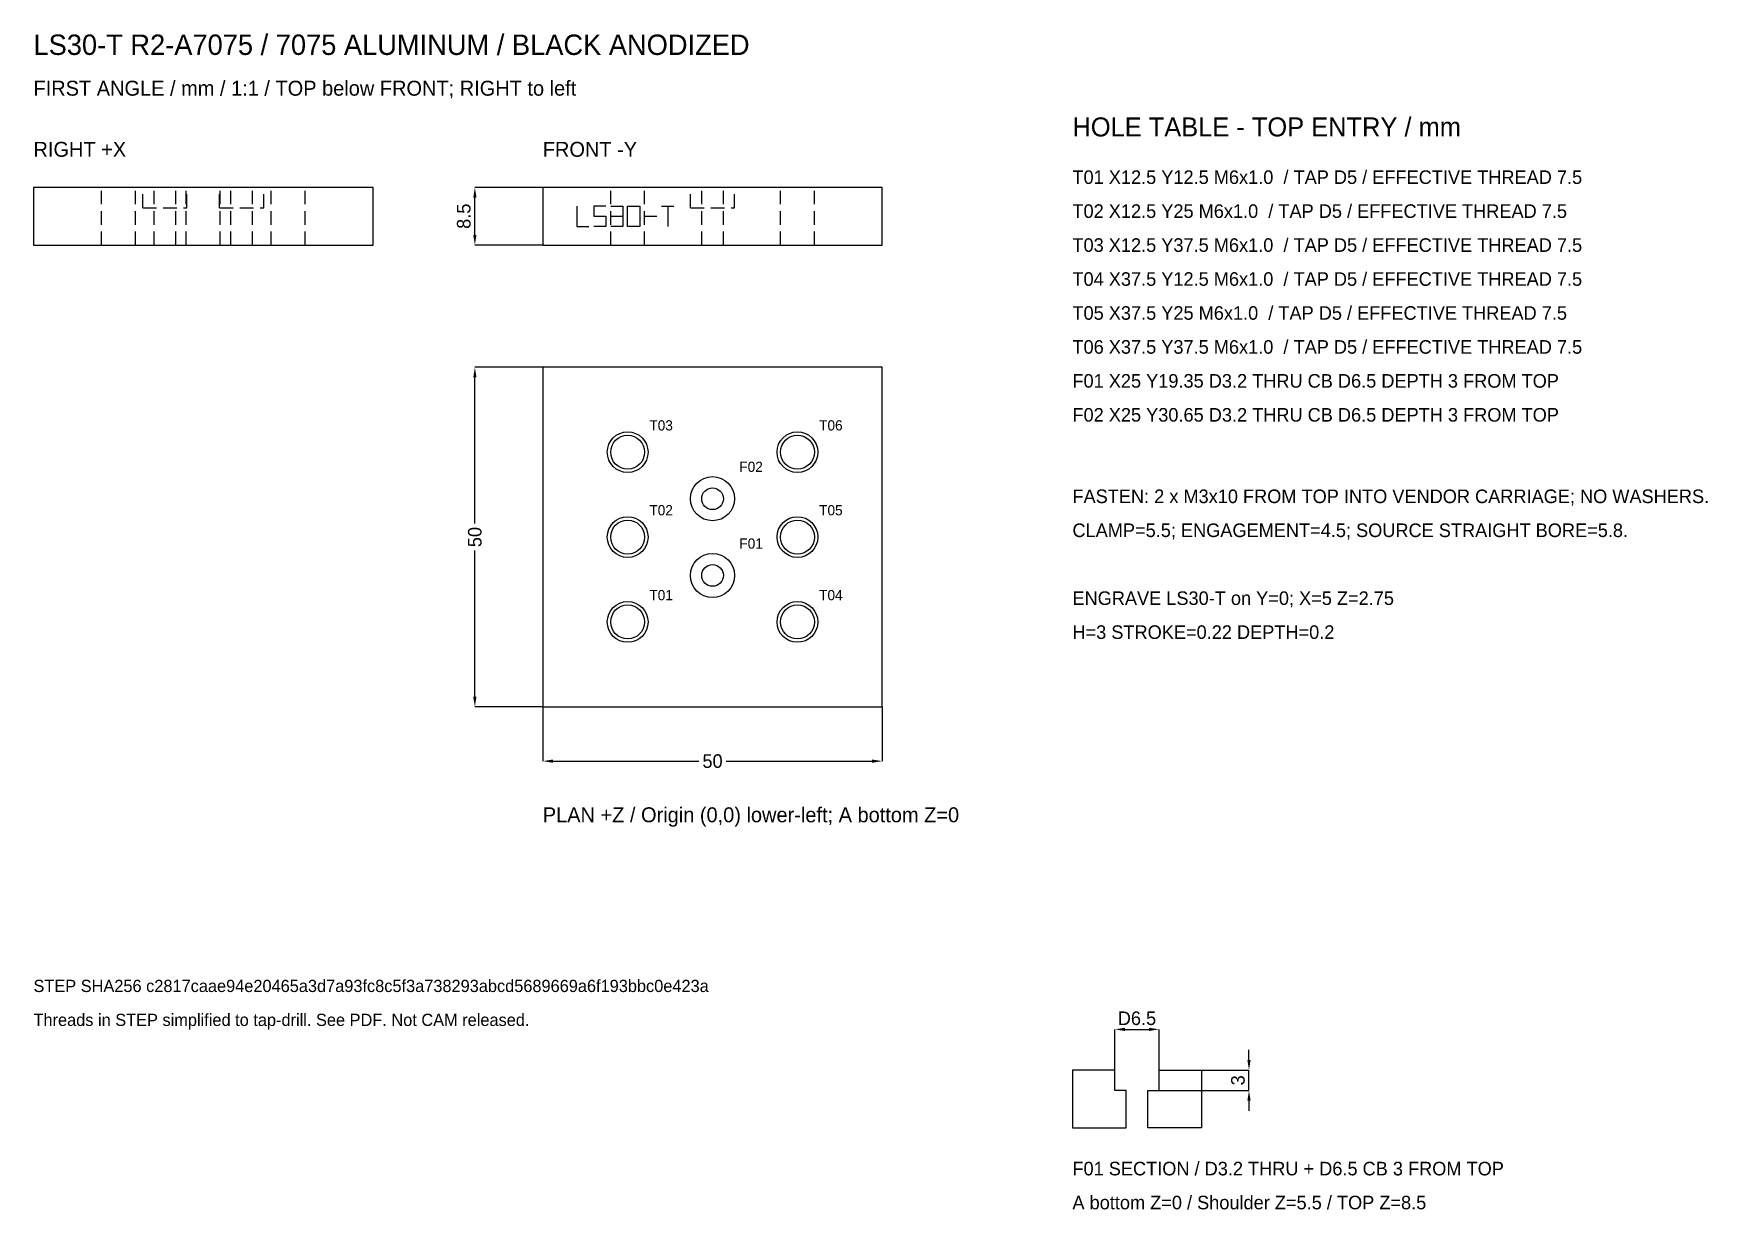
# Model space of a CAD drawing. Header units: millimetres. Extents: x -75 to 172, y -74 to 99.
import ezdxf

# ---------------------------------------------------------------- set-up
doc = ezdxf.new("R2010")
doc.units = ezdxf.units.MM
doc.linetypes.add('ZZHIDDEN', pattern=[3, 2, -1])
for name, color, linetype in [('COUNTERBORE', 4, 'Continuous'), ('DIMENSIONS', 3, 'Continuous'), ('ENGRAVING', 5, 'Continuous'), ('HIDDEN', 8, 'ZZHIDDEN'), ('NOTES', 7, 'Continuous'), ('OUTLINE', 7, 'Continuous'), ('SECTION', 7, 'Continuous'), ('THREAD_NOMINAL', 8, 'Continuous'), ('TOP_HOLES', 7, 'Continuous')]:
    doc.layers.add(name, color=color, linetype=linetype)
doc.dimstyles.get("Standard").update_dxf_attribs({"dimtxt": 2.5, "dimasz": 2.5, "dimexe": 1.25, "dimexo": 0.625, "dimtad": 1, "dimcen": 2.5, "dimazin": 3, "dimtfac": 1, "dimtmove": 0, "dimatfit": 3})

# ---------------------------------------------------------------- blocks, each defined once
blk = doc.blocks.new('_CLOSEDFILLED')
at = {"color": 0, "linetype": 'BYBLOCK'}
blk.add_solid([(-1, 0.16), (0, 0), (-1, -0.16)], dxfattribs=at)
blk = doc.blocks.new('*D1')
for p, q in [((0, 0), (0, -8)), ((50, 0), (50, -8)), ((1.5, -8), (23, -8)), ((27, -8), (48.5, -8))]:
    blk.add_line(p, q)
at = {"layer": 'Defpoints'}
for p in [(0, 0), (50, 0), (0, -8)]:
    blk.add_point(p, dxfattribs=at)
at = {"layer": 'DIMENSIONS', "xscale": 1.5, "yscale": 1.5, "rotation": 180}
blk.add_blockref('_CLOSEDFILLED', (0, -8), dxfattribs=at)
at = {"layer": 'DIMENSIONS', "xscale": 1.5, "yscale": 1.5}
blk.add_blockref('_CLOSEDFILLED', (50, -8), dxfattribs=at)
at = {"layer": 'DIMENSIONS', "insert": (25, -8), "char_height": 2, "attachment_point": 5}
blk.add_mtext('50', dxfattribs=at)
blk = doc.blocks.new('*D2')
for p, q in [((0, 50), (-10, 50)), ((-10, 27), (-10, 48.5)), ((-10, 1.5), (-10, 23)), ((0, 0), (-10, 0))]:
    blk.add_line(p, q)
at = {"layer": 'Defpoints'}
for p in [(0, 50), (-10, 0), (0, 0)]:
    blk.add_point(p, dxfattribs=at)
at = {"layer": 'DIMENSIONS', "xscale": 1.5, "yscale": 1.5}
for p, rotation in [((-10, 50), 90), ((-10, 0), 270)]:
    blk.add_blockref('_CLOSEDFILLED', p, dxfattribs=dict(at, rotation=rotation))
at = {"layer": 'DIMENSIONS', "insert": (-10, 25), "char_height": 2, "attachment_point": 5, "rotation": 90}
blk.add_mtext('50', dxfattribs=at)
blk = doc.blocks.new('*D3')
for p, q in [((0, 76.5), (-10, 76.5)), ((-10, 69.5), (-10, 75)), ((0, 68), (-10, 68))]:
    blk.add_line(p, q)
at = {"layer": 'Defpoints'}
for p in [(0, 76.5), (-10, 68), (0, 68)]:
    blk.add_point(p, dxfattribs=at)
at = {"layer": 'DIMENSIONS', "xscale": 1.5, "yscale": 1.5}
for p, rotation in [((-10, 76.5), 90), ((-10, 68), 270)]:
    blk.add_blockref('_CLOSEDFILLED', p, dxfattribs=dict(at, rotation=rotation))
at = {"layer": 'DIMENSIONS', "insert": (-11.625, 72.25), "char_height": 2, "attachment_point": 5, "rotation": 90}
blk.add_mtext('8.5', dxfattribs=at)
blk = doc.blocks.new('*D4')
for p, q in [((84.25, -53.5), (84.25, -47.5)), ((85.75, -47.5), (89.25, -47.5)), ((90.75, -53.5), (90.75, -47.5))]:
    blk.add_line(p, q)
at = {"layer": 'Defpoints'}
for p in [(84.25, -47.5), (84.25, -53.5), (90.75, -53.5)]:
    blk.add_point(p, dxfattribs=at)
at = {"layer": 'DIMENSIONS', "xscale": 1.5, "yscale": 1.5, "rotation": 180}
blk.add_blockref('_CLOSEDFILLED', (84.25, -47.5), dxfattribs=at)
at = {"layer": 'DIMENSIONS', "xscale": 1.5, "yscale": 1.5}
blk.add_blockref('_CLOSEDFILLED', (90.75, -47.5), dxfattribs=at)
at = {"layer": 'DIMENSIONS', "insert": (87.5, -45.875), "char_height": 2, "attachment_point": 5}
blk.add_mtext('D6.5', dxfattribs=at)
blk = doc.blocks.new('*D5')
for p, q in [((104, -52), (104, -50.5)), ((90.75, -53.5), (104, -53.5)), ((104, -56.5), (104, -53.5)), ((90.75, -56.5), (104, -56.5)), ((104, -58), (104, -59.5))]:
    blk.add_line(p, q)
at = {"layer": 'Defpoints'}
for p in [(90.75, -53.5), (90.75, -56.5), (104, -56.5)]:
    blk.add_point(p, dxfattribs=at)
at = {"layer": 'DIMENSIONS', "xscale": 1.5, "yscale": 1.5}
for p, rotation in [((104, -53.5), 270), ((104, -56.5), 90)]:
    blk.add_blockref('_CLOSEDFILLED', p, dxfattribs=dict(at, rotation=rotation))
at = {"layer": 'DIMENSIONS', "insert": (102.375, -55), "char_height": 2, "attachment_point": 5, "rotation": 90}
blk.add_mtext('3', dxfattribs=at)

msp = doc.modelspace()

# ---------------------------------------------------------------- linework, layer by layer
at = {"layer": 'COUNTERBORE'}
for centre in [(25, 30.65), (25, 19.35)]:
    msp.add_circle(centre, 3.25, dxfattribs=at)
at = {"layer": 'ENGRAVING'}
for p, q in [((5, 73.75), (5, 70.75)), ((9.3, 73.75), (7.5, 73.75)), ((7.5, 73.75), (7.5, 72.25)), ((7.5, 72.25), (9.3, 72.25)), ((9.3, 72.25), (9.3, 70.75)), ((10, 73.75), (11.8, 73.75)), ((10, 72.25), (11.8, 72.25)), ((11.8, 73.75), (11.8, 70.75)), ((12.5, 70.75), (12.5, 73.75)), ((12.5, 73.75), (14.3, 73.75)), ((14.3, 73.75), (14.3, 70.75)), ((15, 72.25), (16.8, 72.25)), ((17.5, 73.75), (19.3, 73.75)), ((18.4, 73.75), (18.4, 70.75)), ((5, 70.75), (6.8, 70.75)), ((9.3, 70.75), (7.5, 70.75)), ((11.8, 70.75), (10, 70.75)), ((14.3, 70.75), (12.5, 70.75))]:
    msp.add_line(p, q, dxfattribs=at)
at = {"layer": 'HIDDEN'}
for p, q in [((-65, 68), (-65, 76.5)), ((-60, 68), (-60, 76.5)), ((-58.9, 73.5), (-58.9, 76.5)), ((-57.25, 68), (-57.25, 76.5)), ((-54.05, 68), (-54.05, 76.5)), ((-52.5, 68), (-52.5, 76.5)), ((-52.4, 73.5), (-52.4, 76.5)), ((-47.6, 73.5), (-47.6, 76.5)), ((-47.5, 68), (-47.5, 76.5)), ((-45.95, 68), (-45.95, 76.5)), ((-42.75, 68), (-42.75, 76.5)), ((-41.1, 73.5), (-41.1, 76.5)), ((-40, 68), (-40, 76.5)), ((-35, 68), (-35, 76.5)), ((10, 68), (10, 76.5)), ((15, 68), (15, 76.5)), ((21.75, 73.5), (21.75, 76.5)), ((23.4, 68), (23.4, 76.5)), ((26.6, 68), (26.6, 76.5)), ((28.25, 73.5), (28.25, 76.5)), ((35, 68), (35, 76.5)), ((40, 68), (40, 76.5)), ((-58.9, 73.5), (-52.4, 73.5)), ((-47.6, 73.5), (-41.1, 73.5)), ((21.75, 73.5), (28.25, 73.5))]:
    msp.add_line(p, q, dxfattribs=at)
at = {"layer": 'OUTLINE'}
for points in [[(-75, 68), (-25, 68), (-25, 76.5), (-75, 76.5)], [(0, 68), (50, 68), (50, 76.5), (0, 76.5)], [(0, 0), (50, 0), (50, 50), (0, 50)]]:
    msp.add_lwpolyline(points, close=True, dxfattribs=at)
at = {"layer": 'SECTION'}
for points in [[(78, -62), (85.9, -62), (85.9, -56.5), (84.25, -56.5), (84.25, -53.5), (78, -53.5)], [(97, -62), (89.1, -62), (89.1, -56.5), (90.75, -56.5), (90.75, -53.5), (97, -53.5)]]:
    msp.add_lwpolyline(points, close=True, dxfattribs=at)
at = {"layer": 'THREAD_NOMINAL'}
for centre in [(12.5, 37.5), (37.5, 37.5), (12.5, 25), (37.5, 25), (12.5, 12.5), (37.5, 12.5)]:
    msp.add_circle(centre, 3, dxfattribs=at)
at = {"layer": 'TOP_HOLES'}
for centre, radius in [((12.5, 37.5), 2.5), ((37.5, 37.5), 2.5), ((25, 30.65), 1.6), ((12.5, 25), 2.5), ((37.5, 25), 2.5), ((25, 19.35), 1.6), ((12.5, 12.5), 2.5), ((37.5, 12.5), 2.5)]:
    msp.add_circle(centre, radius, dxfattribs=at)

# ---------------------------------------------------------------- texts
at = {"layer": 'NOTES'}
for s, height, p in [('LS30-T R2-A7075 / 7075 ALUMINUM / BLACK ANODIZED', 3, (-75, 96)), ('FIRST ANGLE / mm / 1:1 / TOP below FRONT; RIGHT to left', 2.2, (-75, 90)), ('HOLE TABLE - TOP ENTRY / mm', 2.8, (78, 84)), ('RIGHT +X', 2.2, (-75, 81)), ('FRONT -Y', 2.2, (0, 81)), ('T01 X12.5 Y12.5 M6x1.0  / TAP D5 / EFFECTIVE THREAD 7.5', 2, (78, 77)), ('T02 X12.5 Y25 M6x1.0  / TAP D5 / EFFECTIVE THREAD 7.5', 2, (78, 72)), ('T03 X12.5 Y37.5 M6x1.0  / TAP D5 / EFFECTIVE THREAD 7.5', 2, (78, 67)), ('T04 X37.5 Y12.5 M6x1.0  / TAP D5 / EFFECTIVE THREAD 7.5', 2, (78, 62)), ('T05 X37.5 Y25 M6x1.0  / TAP D5 / EFFECTIVE THREAD 7.5', 2, (78, 57)), ('T06 X37.5 Y37.5 M6x1.0  / TAP D5 / EFFECTIVE THREAD 7.5', 2, (78, 52)), ('F01 X25 Y19.35 D3.2 THRU CB D6.5 DEPTH 3 FROM TOP', 2, (78, 47)), ('T03', 1.5, (15.7, 40.7)), ('T06', 1.5, (40.7, 40.7)), ('F02 X25 Y30.65 D3.2 THRU CB D6.5 DEPTH 3 FROM TOP', 2, (78, 42)), ('F02', 1.5, (28.95, 34.6)), ('T02', 1.5, (15.7, 28.2)), ('T05', 1.5, (40.7, 28.2)), ('FASTEN: 2 x M3x10 FROM TOP INTO VENDOR CARRIAGE; NO WASHERS.', 2, (78, 30)), ('F01', 1.5, (28.95, 23.3)), ('CLAMP=5.5; ENGAGEMENT=4.5; SOURCE STRAIGHT BORE=5.8.', 2, (78, 25)), ('T01', 1.5, (15.7, 15.7)), ('T04', 1.5, (40.7, 15.7)), ('ENGRAVE LS30-T on Y=0; X=5 Z=2.75', 2, (78, 15)), ('H=3 STROKE=0.22 DEPTH=0.2', 2, (78, 10)), ('PLAN +Z / Origin (0,0) lower-left; A bottom Z=0', 2.2, (0, -17)), ('STEP SHA256 c2817caae94e20465a3d7a93fc8c5f3a738293abcd5689669a6f193bbc0e423a', 1.8, (-75, -42)), ('Threads in STEP simplified to tap-drill. See PDF. Not CAM released.', 1.8, (-75, -47)), ('F01 SECTION / D3.2 THRU + D6.5 CB 3 FROM TOP', 2, (78, -69)), ('A bottom Z=0 / Shoulder Z=5.5 / TOP Z=8.5', 2, (78, -74))]:
    msp.add_text(s, height=height, dxfattribs=at).set_placement(p)

# ---------------------------------------------------------------- dimensions: what is measured, and where the dimension line sits
at = {"layer": 'DIMENSIONS'}
for base, p1, p2, picture, middle in [((-10, 68), (0, 68), (0, 76.5), '*D3', (-11.625, 72.25)), ((-10, 0), (0, 0), (0, 50), '*D2', (-10, 25))]:
    dim = msp.add_linear_dim(base=base, p1=p1, p2=p2, angle=90, dimstyle='Standard', override={"dimtxt": 2, "dimasz": 1.5, "dimdec": 4, "dimdsep": 46}, dxfattribs=at)
    dim.commit()
    dim.dimension.update_dxf_attribs({"geometry": picture, "text_midpoint": middle})
dim = msp.add_linear_dim(base=(0, -8), p1=(0, 0), p2=(50, 0), dimstyle='Standard', override={"dimtxt": 2, "dimasz": 1.5, "dimdec": 4, "dimdsep": 46}, dxfattribs=at)
dim.commit()
dim.dimension.update_dxf_attribs({"geometry": '*D1', "text_midpoint": (25, -8)})
dim = msp.add_linear_dim(base=(84.25, -47.5), p1=(84.25, -53.5), p2=(90.75, -53.5), text='D6.5', dimstyle='Standard', override={"dimtxt": 2, "dimasz": 1.5, "dimdec": 4, "dimdsep": 46}, dxfattribs=at)
dim.commit()
dim.dimension.update_dxf_attribs({"geometry": '*D4', "text_midpoint": (87.5, -45.875)})
dim = msp.add_linear_dim(base=(104, -56.5), p1=(90.75, -56.5), p2=(90.75, -53.5), angle=90, text='3', dimstyle='Standard', override={"dimtxt": 2, "dimasz": 1.5, "dimdec": 4, "dimdsep": 46}, dxfattribs=at)
dim.commit()
dim.dimension.update_dxf_attribs({"geometry": '*D5', "text_midpoint": (102.375, -55)})

doc.saveas('drawing.dxf')
